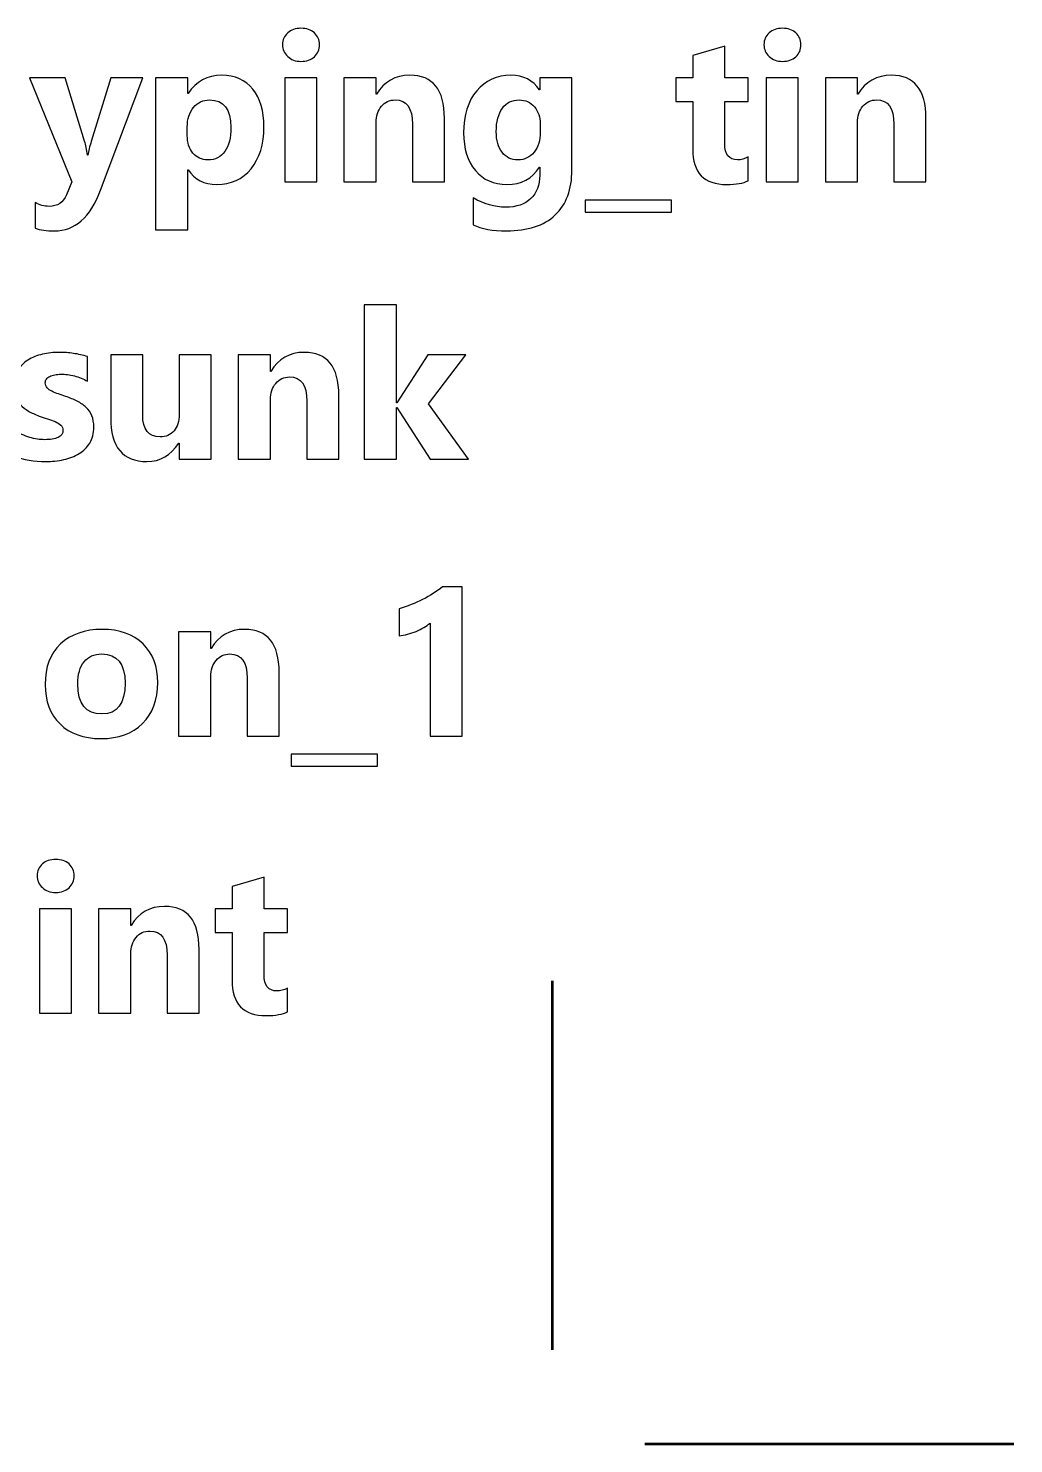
# Model space of a CAD drawing. Header units: centimetres. Extents: x -8 to 8, y -13.2 to 13.9.
# Drawn here: x 4.02 to 8.02, y 8.1 to 13.85 of the extents above; entities that cross this region are included whole.
import ezdxf

# ---------------------------------------------------------------- set-up
doc = ezdxf.new("R2010")
doc.units = ezdxf.units.CM
doc.header["$MEASUREMENT"] = 0
doc.layers.add('Layer 1', color=7, linetype='Continuous')

msp = doc.modelspace()

# ---------------------------------------------------------------- linework, layer by layer
at = {"layer": 'Layer 1'}
for points, knots in [([(5.12661, 13.71956), (5.1046, 13.71956), (5.08654, 13.72605), (5.07257, 13.73918), (5.07257, 13.73918), (5.05846, 13.7523), (5.0514, 13.76825), (5.0514, 13.7873), (5.0514, 13.7873), (5.0514, 13.80691), (5.05846, 13.82286), (5.07257, 13.83527), (5.07257, 13.83527), (5.08654, 13.84769), (5.1046, 13.8539), (5.12661, 13.8539), (5.12661, 13.8539), (5.14905, 13.8539), (5.16711, 13.84769), (5.18108, 13.83527), (5.18108, 13.83527), (5.19491, 13.82286), (5.20197, 13.80691), (5.20197, 13.7873), (5.20197, 13.7873), (5.20197, 13.76754), (5.19491, 13.75117), (5.18108, 13.73847), (5.18108, 13.73847), (5.16711, 13.72591), (5.14905, 13.71956), (5.12661, 13.71956)], [0, 0, 0, 0, 0.1111111, 0.1111111, 0.1111111, 0.1111111, 0.2222222, 0.2222222, 0.2222222, 0.2222222, 0.3333333, 0.3333333, 0.3333333, 0.3333333, 0.4444444, 0.4444444, 0.4444444, 0.4444444, 0.5555556, 0.5555556, 0.5555556, 0.5555556, 0.6666667, 0.6666667, 0.6666667, 0.6666667, 0.7777778, 0.7777778, 0.7777778, 0.7777778, 1, 1, 1, 1]), ([(7.08455, 13.71956), (7.06254, 13.71956), (7.04448, 13.72605), (7.03051, 13.73918), (7.03051, 13.73918), (7.0164, 13.7523), (7.00934, 13.76825), (7.00934, 13.7873), (7.00934, 13.7873), (7.00934, 13.80691), (7.0164, 13.82286), (7.03051, 13.83527), (7.03051, 13.83527), (7.04448, 13.84769), (7.06254, 13.8539), (7.08455, 13.8539), (7.08455, 13.8539), (7.10699, 13.8539), (7.12505, 13.84769), (7.13902, 13.83527), (7.13902, 13.83527), (7.15285, 13.82286), (7.15991, 13.80691), (7.15991, 13.7873), (7.15991, 13.7873), (7.15991, 13.76754), (7.15285, 13.75117), (7.13902, 13.73847), (7.13902, 13.73847), (7.12505, 13.72591), (7.10699, 13.71956), (7.08455, 13.71956)], [0, 0, 0, 0, 0.1111111, 0.1111111, 0.1111111, 0.1111111, 0.2222222, 0.2222222, 0.2222222, 0.2222222, 0.3333333, 0.3333333, 0.3333333, 0.3333333, 0.4444444, 0.4444444, 0.4444444, 0.4444444, 0.5555556, 0.5555556, 0.5555556, 0.5555556, 0.6666667, 0.6666667, 0.6666667, 0.6666667, 0.7777778, 0.7777778, 0.7777778, 0.7777778, 1, 1, 1, 1]), ([(6.94485, 13.23414), (6.92552, 13.22398), (6.89645, 13.2189), (6.85764, 13.2189), (6.85764, 13.2189), (6.76564, 13.2189), (6.71949, 13.26674), (6.71949, 13.36227), (6.71949, 13.36227), (6.71949, 13.36227), (6.71949, 13.55616), (6.71949, 13.55616), (6.71949, 13.55616), (6.71949, 13.55616), (6.65091, 13.55616), (6.65091, 13.55616), (6.65091, 13.55616), (6.65091, 13.55616), (6.65091, 13.65254), (6.65091, 13.65254), (6.65091, 13.65254), (6.65091, 13.65254), (6.71949, 13.65254), (6.71949, 13.65254), (6.71949, 13.65254), (6.71949, 13.65254), (6.71949, 13.74383), (6.71949, 13.74383), (6.71949, 13.74383), (6.71949, 13.74383), (6.84974, 13.78109), (6.84974, 13.78109), (6.84974, 13.78109), (6.84974, 13.78109), (6.84974, 13.65254), (6.84974, 13.65254), (6.84974, 13.65254), (6.84974, 13.65254), (6.94485, 13.65254), (6.94485, 13.65254), (6.94485, 13.65254), (6.94485, 13.65254), (6.94485, 13.55616), (6.94485, 13.55616), (6.94485, 13.55616), (6.94485, 13.55616), (6.84974, 13.55616), (6.84974, 13.55616), (6.84974, 13.55616), (6.84974, 13.55616), (6.84974, 13.38499), (6.84974, 13.38499), (6.84974, 13.38499), (6.84974, 13.34096), (6.86724, 13.31895), (6.90223, 13.31895), (6.90223, 13.31895), (6.91606, 13.31895), (6.93031, 13.3229), (6.94485, 13.33094), (6.94485, 13.33094), (6.94485, 13.33094), (6.94485, 13.23414), (6.94485, 13.23414)], [0, 0, 0, 0, 0.0588235, 0.0588235, 0.0588235, 0.0588235, 0.1176471, 0.1176471, 0.1176471, 0.1176471, 0.1764706, 0.1764706, 0.1764706, 0.1764706, 0.2352941, 0.2352941, 0.2352941, 0.2352941, 0.2941176, 0.2941176, 0.2941176, 0.2941176, 0.3529412, 0.3529412, 0.3529412, 0.3529412, 0.4117647, 0.4117647, 0.4117647, 0.4117647, 0.4705882, 0.4705882, 0.4705882, 0.4705882, 0.5294118, 0.5294118, 0.5294118, 0.5294118, 0.5882353, 0.5882353, 0.5882353, 0.5882353, 0.6470588, 0.6470588, 0.6470588, 0.6470588, 0.7058824, 0.7058824, 0.7058824, 0.7058824, 0.7647059, 0.7647059, 0.7647059, 0.7647059, 0.8235294, 0.8235294, 0.8235294, 0.8235294, 0.8823529, 0.8823529, 0.8823529, 0.8823529, 1, 1, 1, 1]), ([(4.48286, 13.65254), (4.48286, 13.65254), (4.31084, 13.19533), (4.31084, 13.19533), (4.31084, 13.19533), (4.2695, 13.08541), (4.20727, 13.03037), (4.12401, 13.03037), (4.12401, 13.03037), (4.0924, 13.03037), (4.0663, 13.0339), (4.04584, 13.0411), (4.04584, 13.0411), (4.04584, 13.0411), (4.04584, 13.14524), (4.04584, 13.14524), (4.04584, 13.14524), (4.06333, 13.13508), (4.0821, 13.13), (4.10256, 13.13), (4.10256, 13.13), (4.13615, 13.13), (4.15957, 13.1458), (4.17284, 13.17755), (4.17284, 13.17755), (4.17284, 13.17755), (4.19513, 13.23005), (4.19513, 13.23005), (4.19513, 13.23005), (4.19513, 13.23005), (4.02312, 13.65254), (4.02312, 13.65254), (4.02312, 13.65254), (4.02312, 13.65254), (4.1679, 13.65254), (4.1679, 13.65254), (4.1679, 13.65254), (4.1679, 13.65254), (4.24678, 13.39501), (4.24678, 13.39501), (4.24678, 13.39501), (4.25172, 13.37906), (4.25567, 13.36015), (4.25835, 13.33828), (4.25835, 13.33828), (4.25835, 13.33828), (4.26004, 13.33828), (4.26004, 13.33828), (4.26004, 13.33828), (4.26258, 13.35437), (4.2671, 13.37299), (4.27373, 13.39416), (4.27373, 13.39416), (4.27373, 13.39416), (4.35346, 13.65254), (4.35346, 13.65254), (4.35346, 13.65254), (4.35346, 13.65254), (4.48286, 13.65254), (4.48286, 13.65254)], [0, 0, 0, 0, 0.0625, 0.0625, 0.0625, 0.0625, 0.125, 0.125, 0.125, 0.125, 0.1875, 0.1875, 0.1875, 0.1875, 0.25, 0.25, 0.25, 0.25, 0.3125, 0.3125, 0.3125, 0.3125, 0.375, 0.375, 0.375, 0.375, 0.4375, 0.4375, 0.4375, 0.4375, 0.5, 0.5, 0.5, 0.5, 0.5625, 0.5625, 0.5625, 0.5625, 0.625, 0.625, 0.625, 0.625, 0.6875, 0.6875, 0.6875, 0.6875, 0.75, 0.75, 0.75, 0.75, 0.8125, 0.8125, 0.8125, 0.8125, 0.875, 0.875, 0.875, 0.875, 1, 1, 1, 1]), ([(4.66772, 13.27845), (4.66772, 13.27845), (4.66602, 13.27845), (4.66602, 13.27845), (4.66602, 13.27845), (4.66602, 13.27845), (4.66602, 13.03447), (4.66602, 13.03447), (4.66602, 13.03447), (4.66602, 13.03447), (4.53549, 13.03447), (4.53549, 13.03447), (4.53549, 13.03447), (4.53549, 13.03447), (4.53549, 13.65254), (4.53549, 13.65254), (4.53549, 13.65254), (4.53549, 13.65254), (4.66602, 13.65254), (4.66602, 13.65254), (4.66602, 13.65254), (4.66602, 13.65254), (4.66602, 13.58889), (4.66602, 13.58889), (4.66602, 13.58889), (4.66602, 13.58889), (4.66772, 13.58889), (4.66772, 13.58889), (4.66772, 13.58889), (4.70003, 13.63814), (4.74533, 13.66284), (4.80375, 13.66284), (4.80375, 13.66284), (4.85864, 13.66284), (4.90097, 13.64407), (4.93089, 13.60639), (4.93089, 13.60639), (4.9608, 13.56886), (4.97576, 13.51763), (4.97576, 13.45286), (4.97576, 13.45286), (4.97576, 13.38231), (4.95826, 13.32572), (4.92341, 13.28296), (4.92341, 13.28296), (4.88855, 13.24021), (4.84213, 13.2189), (4.78427, 13.2189), (4.78427, 13.2189), (4.73333, 13.2189), (4.69453, 13.23865), (4.66772, 13.27845)], [0, 0, 0, 0, 0.0714286, 0.0714286, 0.0714286, 0.0714286, 0.1428571, 0.1428571, 0.1428571, 0.1428571, 0.2142857, 0.2142857, 0.2142857, 0.2142857, 0.2857143, 0.2857143, 0.2857143, 0.2857143, 0.3571429, 0.3571429, 0.3571429, 0.3571429, 0.4285714, 0.4285714, 0.4285714, 0.4285714, 0.5, 0.5, 0.5, 0.5, 0.5714286, 0.5714286, 0.5714286, 0.5714286, 0.6428571, 0.6428571, 0.6428571, 0.6428571, 0.7142857, 0.7142857, 0.7142857, 0.7142857, 0.7857143, 0.7857143, 0.7857143, 0.7857143, 0.8571429, 0.8571429, 0.8571429, 0.8571429, 1, 1, 1, 1]), ([(5.1911, 13.2292), (5.1911, 13.2292), (5.06057, 13.2292), (5.06057, 13.2292), (5.06057, 13.2292), (5.06057, 13.2292), (5.06057, 13.65254), (5.06057, 13.65254), (5.06057, 13.65254), (5.06057, 13.65254), (5.1911, 13.65254), (5.1911, 13.65254), (5.1911, 13.65254), (5.1911, 13.65254), (5.1911, 13.2292), (5.1911, 13.2292)], [0, 0, 0, 0, 0.2, 0.2, 0.2, 0.2, 0.4, 0.4, 0.4, 0.4, 0.6, 0.6, 0.6, 0.6, 1, 1, 1, 1]), ([(5.70997, 13.2292), (5.70997, 13.2292), (5.57973, 13.2292), (5.57973, 13.2292), (5.57973, 13.2292), (5.57973, 13.2292), (5.57973, 13.46443), (5.57973, 13.46443), (5.57973, 13.46443), (5.57973, 13.53005), (5.5563, 13.56279), (5.50945, 13.56279), (5.50945, 13.56279), (5.48688, 13.56279), (5.46825, 13.55418), (5.45372, 13.53682), (5.45372, 13.53682), (5.43904, 13.51947), (5.4317, 13.49731), (5.4317, 13.47064), (5.4317, 13.47064), (5.4317, 13.47064), (5.4317, 13.2292), (5.4317, 13.2292), (5.4317, 13.2292), (5.4317, 13.2292), (5.30117, 13.2292), (5.30117, 13.2292), (5.30117, 13.2292), (5.30117, 13.2292), (5.30117, 13.65254), (5.30117, 13.65254), (5.30117, 13.65254), (5.30117, 13.65254), (5.4317, 13.65254), (5.4317, 13.65254), (5.4317, 13.65254), (5.4317, 13.65254), (5.4317, 13.58551), (5.4317, 13.58551), (5.4317, 13.58551), (5.4317, 13.58551), (5.4334, 13.58551), (5.4334, 13.58551), (5.4334, 13.58551), (5.46458, 13.63715), (5.50988, 13.66284), (5.56943, 13.66284), (5.56943, 13.66284), (5.66312, 13.66284), (5.70997, 13.6047), (5.70997, 13.48842), (5.70997, 13.48842), (5.70997, 13.48842), (5.70997, 13.2292), (5.70997, 13.2292)], [0, 0, 0, 0, 0.0666667, 0.0666667, 0.0666667, 0.0666667, 0.1333333, 0.1333333, 0.1333333, 0.1333333, 0.2, 0.2, 0.2, 0.2, 0.2666667, 0.2666667, 0.2666667, 0.2666667, 0.3333333, 0.3333333, 0.3333333, 0.3333333, 0.4, 0.4, 0.4, 0.4, 0.4666667, 0.4666667, 0.4666667, 0.4666667, 0.5333333, 0.5333333, 0.5333333, 0.5333333, 0.6, 0.6, 0.6, 0.6, 0.6666667, 0.6666667, 0.6666667, 0.6666667, 0.7333333, 0.7333333, 0.7333333, 0.7333333, 0.8, 0.8, 0.8, 0.8, 0.8666667, 0.8666667, 0.8666667, 0.8666667, 1, 1, 1, 1]), ([(6.22842, 13.2776), (6.22842, 13.199), (6.2057, 13.13818), (6.16027, 13.095), (6.16027, 13.095), (6.11469, 13.05196), (6.04893, 13.03037), (5.96257, 13.03037), (5.96257, 13.03037), (5.90556, 13.03037), (5.8604, 13.03842), (5.82696, 13.05479), (5.82696, 13.05479), (5.82696, 13.05479), (5.82696, 13.16471), (5.82696, 13.16471), (5.82696, 13.16471), (5.87056, 13.13931), (5.91445, 13.12661), (5.9589, 13.12661), (5.9589, 13.12661), (6.00293, 13.12661), (6.03722, 13.13832), (6.06135, 13.16161), (6.06135, 13.16161), (6.08562, 13.18489), (6.09775, 13.2165), (6.09775, 13.25643), (6.09775, 13.25643), (6.09775, 13.25643), (6.09775, 13.29002), (6.09775, 13.29002), (6.09775, 13.29002), (6.09775, 13.29002), (6.0962, 13.29002), (6.0962, 13.29002), (6.0962, 13.29002), (6.06643, 13.24261), (6.0224, 13.2189), (5.96426, 13.2189), (5.96426, 13.2189), (5.91022, 13.2189), (5.86746, 13.23795), (5.83571, 13.27591), (5.83571, 13.27591), (5.80396, 13.31401), (5.78815, 13.36495), (5.78815, 13.42887), (5.78815, 13.42887), (5.78815, 13.50056), (5.80579, 13.55743), (5.84107, 13.59962), (5.84107, 13.59962), (5.87635, 13.64181), (5.92278, 13.66284), (5.98035, 13.66284), (5.98035, 13.66284), (6.03185, 13.66284), (6.07052, 13.64308), (6.0962, 13.60329), (6.0962, 13.60329), (6.0962, 13.60329), (6.09775, 13.60329), (6.09775, 13.60329), (6.09775, 13.60329), (6.09775, 13.60329), (6.09775, 13.65254), (6.09775, 13.65254), (6.09775, 13.65254), (6.09775, 13.65254), (6.22842, 13.65254), (6.22842, 13.65254), (6.22842, 13.65254), (6.22842, 13.65254), (6.22842, 13.2776), (6.22842, 13.2776)], [0, 0, 0, 0, 0.05, 0.05, 0.05, 0.05, 0.1, 0.1, 0.1, 0.1, 0.15, 0.15, 0.15, 0.15, 0.2, 0.2, 0.2, 0.2, 0.25, 0.25, 0.25, 0.25, 0.3, 0.3, 0.3, 0.3, 0.35, 0.35, 0.35, 0.35, 0.4, 0.4, 0.4, 0.4, 0.45, 0.45, 0.45, 0.45, 0.5, 0.5, 0.5, 0.5, 0.55, 0.55, 0.55, 0.55, 0.6, 0.6, 0.6, 0.6, 0.65, 0.65, 0.65, 0.65, 0.7, 0.7, 0.7, 0.7, 0.75, 0.75, 0.75, 0.75, 0.8, 0.8, 0.8, 0.8, 0.85, 0.85, 0.85, 0.85, 0.9, 0.9, 0.9, 0.9, 1, 1, 1, 1]), ([(7.14904, 13.2292), (7.14904, 13.2292), (7.01851, 13.2292), (7.01851, 13.2292), (7.01851, 13.2292), (7.01851, 13.2292), (7.01851, 13.65254), (7.01851, 13.65254), (7.01851, 13.65254), (7.01851, 13.65254), (7.14904, 13.65254), (7.14904, 13.65254), (7.14904, 13.65254), (7.14904, 13.65254), (7.14904, 13.2292), (7.14904, 13.2292)], [0, 0, 0, 0, 0.2, 0.2, 0.2, 0.2, 0.4, 0.4, 0.4, 0.4, 0.6, 0.6, 0.6, 0.6, 1, 1, 1, 1]), ([(7.66791, 13.2292), (7.66791, 13.2292), (7.53767, 13.2292), (7.53767, 13.2292), (7.53767, 13.2292), (7.53767, 13.2292), (7.53767, 13.46443), (7.53767, 13.46443), (7.53767, 13.46443), (7.53767, 13.53005), (7.51424, 13.56279), (7.46739, 13.56279), (7.46739, 13.56279), (7.44482, 13.56279), (7.42619, 13.55418), (7.41166, 13.53682), (7.41166, 13.53682), (7.39698, 13.51947), (7.38964, 13.49731), (7.38964, 13.47064), (7.38964, 13.47064), (7.38964, 13.47064), (7.38964, 13.2292), (7.38964, 13.2292), (7.38964, 13.2292), (7.38964, 13.2292), (7.25911, 13.2292), (7.25911, 13.2292), (7.25911, 13.2292), (7.25911, 13.2292), (7.25911, 13.65254), (7.25911, 13.65254), (7.25911, 13.65254), (7.25911, 13.65254), (7.38964, 13.65254), (7.38964, 13.65254), (7.38964, 13.65254), (7.38964, 13.65254), (7.38964, 13.58551), (7.38964, 13.58551), (7.38964, 13.58551), (7.38964, 13.58551), (7.39134, 13.58551), (7.39134, 13.58551), (7.39134, 13.58551), (7.42252, 13.63715), (7.46782, 13.66284), (7.52737, 13.66284), (7.52737, 13.66284), (7.62106, 13.66284), (7.66791, 13.6047), (7.66791, 13.48842), (7.66791, 13.48842), (7.66791, 13.48842), (7.66791, 13.2292), (7.66791, 13.2292)], [0, 0, 0, 0, 0.0666667, 0.0666667, 0.0666667, 0.0666667, 0.1333333, 0.1333333, 0.1333333, 0.1333333, 0.2, 0.2, 0.2, 0.2, 0.2666667, 0.2666667, 0.2666667, 0.2666667, 0.3333333, 0.3333333, 0.3333333, 0.3333333, 0.4, 0.4, 0.4, 0.4, 0.4666667, 0.4666667, 0.4666667, 0.4666667, 0.5333333, 0.5333333, 0.5333333, 0.5333333, 0.6, 0.6, 0.6, 0.6, 0.6666667, 0.6666667, 0.6666667, 0.6666667, 0.7333333, 0.7333333, 0.7333333, 0.7333333, 0.8, 0.8, 0.8, 0.8, 0.8666667, 0.8666667, 0.8666667, 0.8666667, 1, 1, 1, 1]), ([(4.66405, 13.45202), (4.66405, 13.45202), (4.66405, 13.41815), (4.66405, 13.41815), (4.66405, 13.41815), (4.66405, 13.38894), (4.67167, 13.36509), (4.68719, 13.3466), (4.68719, 13.3466), (4.70257, 13.32812), (4.72289, 13.31895), (4.74801, 13.31895), (4.74801, 13.31895), (4.77764, 13.31895), (4.80078, 13.33038), (4.81715, 13.35338), (4.81715, 13.35338), (4.83352, 13.37638), (4.84185, 13.40898), (4.84185, 13.45117), (4.84185, 13.45117), (4.84185, 13.52568), (4.81292, 13.56279), (4.75492, 13.56279), (4.75492, 13.56279), (4.72825, 13.56279), (4.70638, 13.55277), (4.68945, 13.53245), (4.68945, 13.53245), (4.67251, 13.51213), (4.66405, 13.48532), (4.66405, 13.45202)], [0, 0, 0, 0, 0.1111111, 0.1111111, 0.1111111, 0.1111111, 0.2222222, 0.2222222, 0.2222222, 0.2222222, 0.3333333, 0.3333333, 0.3333333, 0.3333333, 0.4444444, 0.4444444, 0.4444444, 0.4444444, 0.5555556, 0.5555556, 0.5555556, 0.5555556, 0.6666667, 0.6666667, 0.6666667, 0.6666667, 0.7777778, 0.7777778, 0.7777778, 0.7777778, 1, 1, 1, 1]), ([(6.09945, 13.43254), (6.09945, 13.43254), (6.09945, 13.46613), (6.09945, 13.46613), (6.09945, 13.46613), (6.09945, 13.4928), (6.09154, 13.51566), (6.07574, 13.53457), (6.07574, 13.53457), (6.05979, 13.55333), (6.03919, 13.56279), (6.01393, 13.56279), (6.01393, 13.56279), (5.98486, 13.56279), (5.96215, 13.5515), (5.94564, 13.52892), (5.94564, 13.52892), (5.92913, 13.50634), (5.9208, 13.47445), (5.9208, 13.43339), (5.9208, 13.43339), (5.9208, 13.39811), (5.9287, 13.37031), (5.94437, 13.34971), (5.94437, 13.34971), (5.96017, 13.32911), (5.98162, 13.31895), (6.00885, 13.31895), (6.00885, 13.31895), (6.03595, 13.31895), (6.05782, 13.32925), (6.07447, 13.35013), (6.07447, 13.35013), (6.09112, 13.37088), (6.09945, 13.39839), (6.09945, 13.43254)], [0, 0, 0, 0, 0.1, 0.1, 0.1, 0.1, 0.2, 0.2, 0.2, 0.2, 0.3, 0.3, 0.3, 0.3, 0.4, 0.4, 0.4, 0.4, 0.5, 0.5, 0.5, 0.5, 0.6, 0.6, 0.6, 0.6, 0.7, 0.7, 0.7, 0.7, 0.8, 0.8, 0.8, 0.8, 1, 1, 1, 1]), ([(6.63398, 13.10643), (6.63398, 13.10643), (6.28261, 13.10643), (6.28261, 13.10643), (6.28261, 13.10643), (6.28261, 13.10643), (6.28261, 13.15568), (6.28261, 13.15568), (6.28261, 13.15568), (6.28261, 13.15568), (6.63398, 13.15568), (6.63398, 13.15568), (6.63398, 13.15568), (6.63398, 13.15568), (6.63398, 13.10643), (6.63398, 13.10643)], [0, 0, 0, 0, 0.2, 0.2, 0.2, 0.2, 0.4, 0.4, 0.4, 0.4, 0.6, 0.6, 0.6, 0.6, 1, 1, 1, 1]), ([(5.80804, 12.10299), (5.80804, 12.10299), (5.65126, 12.10299), (5.65126, 12.10299), (5.65126, 12.10299), (5.65126, 12.10299), (5.51608, 12.31296), (5.51608, 12.31296), (5.51608, 12.31296), (5.51608, 12.31296), (5.51438, 12.31296), (5.51438, 12.31296), (5.51438, 12.31296), (5.51438, 12.31296), (5.51438, 12.10299), (5.51438, 12.10299), (5.51438, 12.10299), (5.51438, 12.10299), (5.38385, 12.10299), (5.38385, 12.10299), (5.38385, 12.10299), (5.38385, 12.10299), (5.38385, 12.72967), (5.38385, 12.72967), (5.38385, 12.72967), (5.38385, 12.72967), (5.51438, 12.72967), (5.51438, 12.72967), (5.51438, 12.72967), (5.51438, 12.72967), (5.51438, 12.33074), (5.51438, 12.33074), (5.51438, 12.33074), (5.51438, 12.33074), (5.51608, 12.33074), (5.51608, 12.33074), (5.51608, 12.33074), (5.51608, 12.33074), (5.64223, 12.52633), (5.64223, 12.52633), (5.64223, 12.52633), (5.64223, 12.52633), (5.79717, 12.52633), (5.79717, 12.52633), (5.79717, 12.52633), (5.79717, 12.52633), (5.64547, 12.3275), (5.64547, 12.3275), (5.64547, 12.3275), (5.64547, 12.3275), (5.80804, 12.10299), (5.80804, 12.10299)], [0, 0, 0, 0, 0.0714286, 0.0714286, 0.0714286, 0.0714286, 0.1428571, 0.1428571, 0.1428571, 0.1428571, 0.2142857, 0.2142857, 0.2142857, 0.2142857, 0.2857143, 0.2857143, 0.2857143, 0.2857143, 0.3571429, 0.3571429, 0.3571429, 0.3571429, 0.4285714, 0.4285714, 0.4285714, 0.4285714, 0.5, 0.5, 0.5, 0.5, 0.5714286, 0.5714286, 0.5714286, 0.5714286, 0.6428571, 0.6428571, 0.6428571, 0.6428571, 0.7142857, 0.7142857, 0.7142857, 0.7142857, 0.7857143, 0.7857143, 0.7857143, 0.7857143, 0.8571429, 0.8571429, 0.8571429, 0.8571429, 1, 1, 1, 1]), ([(3.95904, 12.11414), (3.95904, 12.11414), (3.95904, 12.21997), (3.95904, 12.21997), (3.95904, 12.21997), (3.98063, 12.20699), (4.00208, 12.19739), (4.02339, 12.19104), (4.02339, 12.19104), (4.0447, 12.18469), (4.06488, 12.18159), (4.08393, 12.18159), (4.08393, 12.18159), (4.10707, 12.18159), (4.12542, 12.18469), (4.13868, 12.19104), (4.13868, 12.19104), (4.15209, 12.19739), (4.15872, 12.20699), (4.15872, 12.21997), (4.15872, 12.21997), (4.15872, 12.2283), (4.15575, 12.23521), (4.14969, 12.24071), (4.14969, 12.24071), (4.14362, 12.24622), (4.13586, 12.25102), (4.12626, 12.25511), (4.12626, 12.25511), (4.11681, 12.2592), (4.10637, 12.26301), (4.09508, 12.26626), (4.09508, 12.26626), (4.08379, 12.26964), (4.07292, 12.27331), (4.06248, 12.2774), (4.06248, 12.2774), (4.04569, 12.28375), (4.03087, 12.29067), (4.01803, 12.29787), (4.01803, 12.29787), (4.00519, 12.3052), (3.99446, 12.31367), (3.98571, 12.32341), (3.98571, 12.32341), (3.97711, 12.333), (3.97047, 12.34415), (3.96596, 12.35685), (3.96596, 12.35685), (3.96144, 12.36955), (3.95904, 12.38451), (3.95904, 12.40186), (3.95904, 12.40186), (3.95904, 12.42557), (3.96427, 12.44603), (3.97457, 12.46311), (3.97457, 12.46311), (3.98487, 12.48018), (3.9987, 12.49415), (4.01591, 12.50502), (4.01591, 12.50502), (4.03313, 12.51588), (4.05288, 12.52393), (4.07504, 12.52901), (4.07504, 12.52901), (4.09719, 12.53409), (4.12034, 12.53663), (4.14432, 12.53663), (4.14432, 12.53663), (4.16309, 12.53663), (4.182, 12.53522), (4.20133, 12.53225), (4.20133, 12.53225), (4.22067, 12.52943), (4.23972, 12.5252), (4.25848, 12.51969), (4.25848, 12.51969), (4.25848, 12.51969), (4.25848, 12.4188), (4.25848, 12.4188), (4.25848, 12.4188), (4.24183, 12.42853), (4.22419, 12.43573), (4.20528, 12.44053), (4.20528, 12.44053), (4.18638, 12.44533), (4.16789, 12.44773), (4.14969, 12.44773), (4.14969, 12.44773), (4.14108, 12.44773), (4.13304, 12.44702), (4.12556, 12.44547), (4.12556, 12.44547), (4.11794, 12.44406), (4.11116, 12.4418), (4.10538, 12.43884), (4.10538, 12.43884), (4.09959, 12.43601), (4.09508, 12.43234), (4.09183, 12.42769), (4.09183, 12.42769), (4.08844, 12.42317), (4.08689, 12.41795), (4.08689, 12.41217), (4.08689, 12.41217), (4.08689, 12.40455), (4.08929, 12.39791), (4.09423, 12.39241), (4.09423, 12.39241), (4.09931, 12.38691), (4.10566, 12.38211), (4.1137, 12.37816), (4.1137, 12.37816), (4.12175, 12.37407), (4.13064, 12.37054), (4.14037, 12.36743), (4.14037, 12.36743), (4.15011, 12.36419), (4.15985, 12.36094), (4.16958, 12.3577), (4.16958, 12.3577), (4.18694, 12.35163), (4.2026, 12.345), (4.21671, 12.3378), (4.21671, 12.3378), (4.23068, 12.3306), (4.24282, 12.32228), (4.25284, 12.31254), (4.25284, 12.31254), (4.26286, 12.30295), (4.27062, 12.29166), (4.27598, 12.27867), (4.27598, 12.27867), (4.28134, 12.26569), (4.28402, 12.25031), (4.28402, 12.23239), (4.28402, 12.23239), (4.28402, 12.20727), (4.27866, 12.18582), (4.26766, 12.16804), (4.26766, 12.16804), (4.25679, 12.15026), (4.2424, 12.13587), (4.22433, 12.12472), (4.22433, 12.12472), (4.20627, 12.11357), (4.18539, 12.10539), (4.16182, 12.10031), (4.16182, 12.10031), (4.13826, 12.09523), (4.11384, 12.09269), (4.08844, 12.09269), (4.08844, 12.09269), (4.04188, 12.09269), (3.99884, 12.09989), (3.95904, 12.11414)], [0, 0, 0, 0, 0.025, 0.025, 0.025, 0.025, 0.05, 0.05, 0.05, 0.05, 0.075, 0.075, 0.075, 0.075, 0.1, 0.1, 0.1, 0.1, 0.125, 0.125, 0.125, 0.125, 0.15, 0.15, 0.15, 0.15, 0.175, 0.175, 0.175, 0.175, 0.2, 0.2, 0.2, 0.2, 0.225, 0.225, 0.225, 0.225, 0.25, 0.25, 0.25, 0.25, 0.275, 0.275, 0.275, 0.275, 0.3, 0.3, 0.3, 0.3, 0.325, 0.325, 0.325, 0.325, 0.35, 0.35, 0.35, 0.35, 0.375, 0.375, 0.375, 0.375, 0.4, 0.4, 0.4, 0.4, 0.425, 0.425, 0.425, 0.425, 0.45, 0.45, 0.45, 0.45, 0.475, 0.475, 0.475, 0.475, 0.5, 0.5, 0.5, 0.5, 0.525, 0.525, 0.525, 0.525, 0.55, 0.55, 0.55, 0.55, 0.575, 0.575, 0.575, 0.575, 0.6, 0.6, 0.6, 0.6, 0.625, 0.625, 0.625, 0.625, 0.65, 0.65, 0.65, 0.65, 0.675, 0.675, 0.675, 0.675, 0.7, 0.7, 0.7, 0.7, 0.725, 0.725, 0.725, 0.725, 0.75, 0.75, 0.75, 0.75, 0.775, 0.775, 0.775, 0.775, 0.8, 0.8, 0.8, 0.8, 0.825, 0.825, 0.825, 0.825, 0.85, 0.85, 0.85, 0.85, 0.875, 0.875, 0.875, 0.875, 0.9, 0.9, 0.9, 0.9, 0.925, 0.925, 0.925, 0.925, 0.95, 0.95, 0.95, 0.95, 1, 1, 1, 1]), ([(4.76154, 12.10299), (4.76154, 12.10299), (4.6313, 12.10299), (4.6313, 12.10299), (4.6313, 12.10299), (4.6313, 12.10299), (4.6313, 12.16748), (4.6313, 12.16748), (4.6313, 12.16748), (4.6313, 12.16748), (4.62932, 12.16748), (4.62932, 12.16748), (4.62932, 12.16748), (4.59701, 12.11767), (4.55397, 12.09269), (4.49992, 12.09269), (4.49992, 12.09269), (4.40171, 12.09269), (4.35274, 12.1521), (4.35274, 12.27091), (4.35274, 12.27091), (4.35274, 12.27091), (4.35274, 12.52633), (4.35274, 12.52633), (4.35274, 12.52633), (4.35274, 12.52633), (4.48299, 12.52633), (4.48299, 12.52633), (4.48299, 12.52633), (4.48299, 12.52633), (4.48299, 12.28248), (4.48299, 12.28248), (4.48299, 12.28248), (4.48299, 12.22265), (4.50669, 12.19274), (4.55411, 12.19274), (4.55411, 12.19274), (4.57753, 12.19274), (4.59616, 12.20092), (4.61027, 12.21729), (4.61027, 12.21729), (4.62438, 12.23366), (4.6313, 12.25596), (4.6313, 12.28404), (4.6313, 12.28404), (4.6313, 12.28404), (4.6313, 12.52633), (4.6313, 12.52633), (4.6313, 12.52633), (4.6313, 12.52633), (4.76154, 12.52633), (4.76154, 12.52633), (4.76154, 12.52633), (4.76154, 12.52633), (4.76154, 12.10299), (4.76154, 12.10299)], [0, 0, 0, 0, 0.0666667, 0.0666667, 0.0666667, 0.0666667, 0.1333333, 0.1333333, 0.1333333, 0.1333333, 0.2, 0.2, 0.2, 0.2, 0.2666667, 0.2666667, 0.2666667, 0.2666667, 0.3333333, 0.3333333, 0.3333333, 0.3333333, 0.4, 0.4, 0.4, 0.4, 0.4666667, 0.4666667, 0.4666667, 0.4666667, 0.5333333, 0.5333333, 0.5333333, 0.5333333, 0.6, 0.6, 0.6, 0.6, 0.6666667, 0.6666667, 0.6666667, 0.6666667, 0.7333333, 0.7333333, 0.7333333, 0.7333333, 0.8, 0.8, 0.8, 0.8, 0.8666667, 0.8666667, 0.8666667, 0.8666667, 1, 1, 1, 1]), ([(5.28041, 12.10299), (5.28041, 12.10299), (5.15017, 12.10299), (5.15017, 12.10299), (5.15017, 12.10299), (5.15017, 12.10299), (5.15017, 12.33822), (5.15017, 12.33822), (5.15017, 12.33822), (5.15017, 12.40384), (5.12674, 12.43658), (5.07989, 12.43658), (5.07989, 12.43658), (5.05732, 12.43658), (5.03869, 12.42797), (5.02416, 12.41061), (5.02416, 12.41061), (5.00948, 12.39326), (5.00214, 12.3711), (5.00214, 12.34443), (5.00214, 12.34443), (5.00214, 12.34443), (5.00214, 12.10299), (5.00214, 12.10299), (5.00214, 12.10299), (5.00214, 12.10299), (4.87161, 12.10299), (4.87161, 12.10299), (4.87161, 12.10299), (4.87161, 12.10299), (4.87161, 12.52633), (4.87161, 12.52633), (4.87161, 12.52633), (4.87161, 12.52633), (5.00214, 12.52633), (5.00214, 12.52633), (5.00214, 12.52633), (5.00214, 12.52633), (5.00214, 12.4593), (5.00214, 12.4593), (5.00214, 12.4593), (5.00214, 12.4593), (5.00384, 12.4593), (5.00384, 12.4593), (5.00384, 12.4593), (5.03502, 12.51094), (5.08032, 12.53663), (5.13987, 12.53663), (5.13987, 12.53663), (5.23356, 12.53663), (5.28041, 12.47849), (5.28041, 12.36221), (5.28041, 12.36221), (5.28041, 12.36221), (5.28041, 12.10299), (5.28041, 12.10299)], [0, 0, 0, 0, 0.0666667, 0.0666667, 0.0666667, 0.0666667, 0.1333333, 0.1333333, 0.1333333, 0.1333333, 0.2, 0.2, 0.2, 0.2, 0.2666667, 0.2666667, 0.2666667, 0.2666667, 0.3333333, 0.3333333, 0.3333333, 0.3333333, 0.4, 0.4, 0.4, 0.4, 0.4666667, 0.4666667, 0.4666667, 0.4666667, 0.5333333, 0.5333333, 0.5333333, 0.5333333, 0.6, 0.6, 0.6, 0.6, 0.6666667, 0.6666667, 0.6666667, 0.6666667, 0.7333333, 0.7333333, 0.7333333, 0.7333333, 0.8, 0.8, 0.8, 0.8, 0.8666667, 0.8666667, 0.8666667, 0.8666667, 1, 1, 1, 1]), ([(5.78158, 11.58285), (5.78158, 11.58285), (5.78158, 10.97678), (5.78158, 10.97678), (5.78158, 10.97678), (5.78158, 10.97678), (5.65133, 10.97678), (5.65133, 10.97678), (5.65133, 10.97678), (5.65133, 10.97678), (5.65133, 11.43568), (5.65133, 11.43568), (5.65133, 11.43568), (5.64414, 11.42933), (5.63567, 11.4234), (5.62579, 11.41775), (5.62579, 11.41775), (5.61606, 11.41211), (5.60561, 11.40689), (5.59461, 11.40237), (5.59461, 11.40237), (5.5836, 11.39786), (5.57217, 11.39405), (5.56032, 11.3908), (5.56032, 11.3908), (5.54846, 11.3877), (5.53675, 11.38544), (5.52518, 11.38403), (5.52518, 11.38403), (5.52518, 11.38403), (5.52518, 11.49395), (5.52518, 11.49395), (5.52518, 11.49395), (5.55905, 11.50383), (5.59108, 11.51653), (5.62114, 11.53205), (5.62114, 11.53205), (5.65119, 11.54744), (5.67829, 11.56437), (5.70256, 11.58285), (5.70256, 11.58285), (5.70256, 11.58285), (5.78158, 11.58285), (5.78158, 11.58285)], [0, 0, 0, 0, 0.0833333, 0.0833333, 0.0833333, 0.0833333, 0.1666667, 0.1666667, 0.1666667, 0.1666667, 0.25, 0.25, 0.25, 0.25, 0.3333333, 0.3333333, 0.3333333, 0.3333333, 0.4166667, 0.4166667, 0.4166667, 0.4166667, 0.5, 0.5, 0.5, 0.5, 0.5833333, 0.5833333, 0.5833333, 0.5833333, 0.6666667, 0.6666667, 0.6666667, 0.6666667, 0.75, 0.75, 0.75, 0.75, 0.8333333, 0.8333333, 0.8333333, 0.8333333, 1, 1, 1, 1]), ([(4.31302, 10.96648), (4.24247, 10.96648), (4.18701, 10.98623), (4.14665, 11.02575), (4.14665, 11.02575), (4.10629, 11.06526), (4.08611, 11.11902), (4.08611, 11.18675), (4.08611, 11.18675), (4.08611, 11.25675), (4.107, 11.31164), (4.14891, 11.35115), (4.14891, 11.35115), (4.19082, 11.39066), (4.24755, 11.41042), (4.31881, 11.41042), (4.31881, 11.41042), (4.38908, 11.41042), (4.44426, 11.39066), (4.48419, 11.35115), (4.48419, 11.35115), (4.52413, 11.31164), (4.54416, 11.25929), (4.54416, 11.19423), (4.54416, 11.19423), (4.54416, 11.12396), (4.52356, 11.06836), (4.48236, 11.02758), (4.48236, 11.02758), (4.44115, 10.9868), (4.38471, 10.96648), (4.31302, 10.96648)], [0, 0, 0, 0, 0.1111111, 0.1111111, 0.1111111, 0.1111111, 0.2222222, 0.2222222, 0.2222222, 0.2222222, 0.3333333, 0.3333333, 0.3333333, 0.3333333, 0.4444444, 0.4444444, 0.4444444, 0.4444444, 0.5555556, 0.5555556, 0.5555556, 0.5555556, 0.6666667, 0.6666667, 0.6666667, 0.6666667, 0.7777778, 0.7777778, 0.7777778, 0.7777778, 1, 1, 1, 1]), ([(5.03777, 10.97678), (5.03777, 10.97678), (4.90753, 10.97678), (4.90753, 10.97678), (4.90753, 10.97678), (4.90753, 10.97678), (4.90753, 11.21201), (4.90753, 11.21201), (4.90753, 11.21201), (4.90753, 11.27763), (4.8841, 11.31037), (4.83725, 11.31037), (4.83725, 11.31037), (4.81468, 11.31037), (4.79605, 11.30176), (4.78152, 11.2844), (4.78152, 11.2844), (4.76684, 11.26705), (4.7595, 11.24489), (4.7595, 11.21822), (4.7595, 11.21822), (4.7595, 11.21822), (4.7595, 10.97678), (4.7595, 10.97678), (4.7595, 10.97678), (4.7595, 10.97678), (4.62897, 10.97678), (4.62897, 10.97678), (4.62897, 10.97678), (4.62897, 10.97678), (4.62897, 11.40012), (4.62897, 11.40012), (4.62897, 11.40012), (4.62897, 11.40012), (4.7595, 11.40012), (4.7595, 11.40012), (4.7595, 11.40012), (4.7595, 11.40012), (4.7595, 11.33309), (4.7595, 11.33309), (4.7595, 11.33309), (4.7595, 11.33309), (4.7612, 11.33309), (4.7612, 11.33309), (4.7612, 11.33309), (4.79238, 11.38473), (4.83768, 11.41042), (4.89723, 11.41042), (4.89723, 11.41042), (4.99092, 11.41042), (5.03777, 11.35228), (5.03777, 11.236), (5.03777, 11.236), (5.03777, 11.236), (5.03777, 10.97678), (5.03777, 10.97678)], [0, 0, 0, 0, 0.0666667, 0.0666667, 0.0666667, 0.0666667, 0.1333333, 0.1333333, 0.1333333, 0.1333333, 0.2, 0.2, 0.2, 0.2, 0.2666667, 0.2666667, 0.2666667, 0.2666667, 0.3333333, 0.3333333, 0.3333333, 0.3333333, 0.4, 0.4, 0.4, 0.4, 0.4666667, 0.4666667, 0.4666667, 0.4666667, 0.5333333, 0.5333333, 0.5333333, 0.5333333, 0.6, 0.6, 0.6, 0.6, 0.6666667, 0.6666667, 0.6666667, 0.6666667, 0.7333333, 0.7333333, 0.7333333, 0.7333333, 0.8, 0.8, 0.8, 0.8, 0.8666667, 0.8666667, 0.8666667, 0.8666667, 1, 1, 1, 1]), ([(4.31641, 11.31037), (4.28551, 11.31037), (4.26152, 11.29978), (4.24444, 11.27862), (4.24444, 11.27862), (4.22737, 11.25731), (4.21876, 11.22725), (4.21876, 11.18845), (4.21876, 11.18845), (4.21876, 11.10717), (4.25164, 11.06653), (4.31726, 11.06653), (4.31726, 11.06653), (4.37977, 11.06653), (4.41109, 11.1083), (4.41109, 11.19169), (4.41109, 11.19169), (4.41109, 11.27086), (4.37949, 11.31037), (4.31641, 11.31037)], [0, 0, 0, 0, 0.1666667, 0.1666667, 0.1666667, 0.1666667, 0.3333333, 0.3333333, 0.3333333, 0.3333333, 0.5, 0.5, 0.5, 0.5, 0.6666667, 0.6666667, 0.6666667, 0.6666667, 1, 1, 1, 1]), ([(5.43755, 10.85401), (5.43755, 10.85401), (5.08618, 10.85401), (5.08618, 10.85401), (5.08618, 10.85401), (5.08618, 10.85401), (5.08618, 10.90326), (5.08618, 10.90326), (5.08618, 10.90326), (5.08618, 10.90326), (5.43755, 10.90326), (5.43755, 10.90326), (5.43755, 10.90326), (5.43755, 10.90326), (5.43755, 10.85401), (5.43755, 10.85401)], [0, 0, 0, 0, 0.2, 0.2, 0.2, 0.2, 0.4, 0.4, 0.4, 0.4, 0.6, 0.6, 0.6, 0.6, 1, 1, 1, 1]), ([(4.12895, 10.34093), (4.10694, 10.34093), (4.08888, 10.34742), (4.07491, 10.36055), (4.07491, 10.36055), (4.0608, 10.37367), (4.05374, 10.38962), (4.05374, 10.40867), (4.05374, 10.40867), (4.05374, 10.42828), (4.0608, 10.44423), (4.07491, 10.45664), (4.07491, 10.45664), (4.08888, 10.46906), (4.10694, 10.47527), (4.12895, 10.47527), (4.12895, 10.47527), (4.15139, 10.47527), (4.16945, 10.46906), (4.18342, 10.45664), (4.18342, 10.45664), (4.19725, 10.44423), (4.20431, 10.42828), (4.20431, 10.40867), (4.20431, 10.40867), (4.20431, 10.38891), (4.19725, 10.37254), (4.18342, 10.35984), (4.18342, 10.35984), (4.16945, 10.34728), (4.15139, 10.34093), (4.12895, 10.34093)], [0, 0, 0, 0, 0.1111111, 0.1111111, 0.1111111, 0.1111111, 0.2222222, 0.2222222, 0.2222222, 0.2222222, 0.3333333, 0.3333333, 0.3333333, 0.3333333, 0.4444444, 0.4444444, 0.4444444, 0.4444444, 0.5555556, 0.5555556, 0.5555556, 0.5555556, 0.6666667, 0.6666667, 0.6666667, 0.6666667, 0.7777778, 0.7777778, 0.7777778, 0.7777778, 1, 1, 1, 1]), ([(5.07159, 9.85551), (5.05226, 9.84535), (5.02319, 9.84027), (4.98438, 9.84027), (4.98438, 9.84027), (4.89238, 9.84027), (4.84623, 9.88811), (4.84623, 9.98364), (4.84623, 9.98364), (4.84623, 9.98364), (4.84623, 10.17753), (4.84623, 10.17753), (4.84623, 10.17753), (4.84623, 10.17753), (4.77765, 10.17753), (4.77765, 10.17753), (4.77765, 10.17753), (4.77765, 10.17753), (4.77765, 10.27391), (4.77765, 10.27391), (4.77765, 10.27391), (4.77765, 10.27391), (4.84623, 10.27391), (4.84623, 10.27391), (4.84623, 10.27391), (4.84623, 10.27391), (4.84623, 10.3652), (4.84623, 10.3652), (4.84623, 10.3652), (4.84623, 10.3652), (4.97648, 10.40246), (4.97648, 10.40246), (4.97648, 10.40246), (4.97648, 10.40246), (4.97648, 10.27391), (4.97648, 10.27391), (4.97648, 10.27391), (4.97648, 10.27391), (5.07159, 10.27391), (5.07159, 10.27391), (5.07159, 10.27391), (5.07159, 10.27391), (5.07159, 10.17753), (5.07159, 10.17753), (5.07159, 10.17753), (5.07159, 10.17753), (4.97648, 10.17753), (4.97648, 10.17753), (4.97648, 10.17753), (4.97648, 10.17753), (4.97648, 10.00636), (4.97648, 10.00636), (4.97648, 10.00636), (4.97648, 9.96233), (4.99398, 9.94032), (5.02897, 9.94032), (5.02897, 9.94032), (5.0428, 9.94032), (5.05705, 9.94427), (5.07159, 9.95231), (5.07159, 9.95231), (5.07159, 9.95231), (5.07159, 9.85551), (5.07159, 9.85551)], [0, 0, 0, 0, 0.0588235, 0.0588235, 0.0588235, 0.0588235, 0.1176471, 0.1176471, 0.1176471, 0.1176471, 0.1764706, 0.1764706, 0.1764706, 0.1764706, 0.2352941, 0.2352941, 0.2352941, 0.2352941, 0.2941176, 0.2941176, 0.2941176, 0.2941176, 0.3529412, 0.3529412, 0.3529412, 0.3529412, 0.4117647, 0.4117647, 0.4117647, 0.4117647, 0.4705882, 0.4705882, 0.4705882, 0.4705882, 0.5294118, 0.5294118, 0.5294118, 0.5294118, 0.5882353, 0.5882353, 0.5882353, 0.5882353, 0.6470588, 0.6470588, 0.6470588, 0.6470588, 0.7058824, 0.7058824, 0.7058824, 0.7058824, 0.7647059, 0.7647059, 0.7647059, 0.7647059, 0.8235294, 0.8235294, 0.8235294, 0.8235294, 0.8823529, 0.8823529, 0.8823529, 0.8823529, 1, 1, 1, 1]), ([(4.19344, 9.85057), (4.19344, 9.85057), (4.06291, 9.85057), (4.06291, 9.85057), (4.06291, 9.85057), (4.06291, 9.85057), (4.06291, 10.27391), (4.06291, 10.27391), (4.06291, 10.27391), (4.06291, 10.27391), (4.19344, 10.27391), (4.19344, 10.27391), (4.19344, 10.27391), (4.19344, 10.27391), (4.19344, 9.85057), (4.19344, 9.85057)], [0, 0, 0, 0, 0.2, 0.2, 0.2, 0.2, 0.4, 0.4, 0.4, 0.4, 0.6, 0.6, 0.6, 0.6, 1, 1, 1, 1]), ([(4.71231, 9.85057), (4.71231, 9.85057), (4.58207, 9.85057), (4.58207, 9.85057), (4.58207, 9.85057), (4.58207, 9.85057), (4.58207, 10.0858), (4.58207, 10.0858), (4.58207, 10.0858), (4.58207, 10.15142), (4.55864, 10.18416), (4.51179, 10.18416), (4.51179, 10.18416), (4.48922, 10.18416), (4.47059, 10.17555), (4.45606, 10.15819), (4.45606, 10.15819), (4.44138, 10.14084), (4.43404, 10.11868), (4.43404, 10.09201), (4.43404, 10.09201), (4.43404, 10.09201), (4.43404, 9.85057), (4.43404, 9.85057), (4.43404, 9.85057), (4.43404, 9.85057), (4.30351, 9.85057), (4.30351, 9.85057), (4.30351, 9.85057), (4.30351, 9.85057), (4.30351, 10.27391), (4.30351, 10.27391), (4.30351, 10.27391), (4.30351, 10.27391), (4.43404, 10.27391), (4.43404, 10.27391), (4.43404, 10.27391), (4.43404, 10.27391), (4.43404, 10.20688), (4.43404, 10.20688), (4.43404, 10.20688), (4.43404, 10.20688), (4.43574, 10.20688), (4.43574, 10.20688), (4.43574, 10.20688), (4.46692, 10.25852), (4.51222, 10.28421), (4.57177, 10.28421), (4.57177, 10.28421), (4.66546, 10.28421), (4.71231, 10.22607), (4.71231, 10.10979), (4.71231, 10.10979), (4.71231, 10.10979), (4.71231, 9.85057), (4.71231, 9.85057)], [0, 0, 0, 0, 0.0666667, 0.0666667, 0.0666667, 0.0666667, 0.1333333, 0.1333333, 0.1333333, 0.1333333, 0.2, 0.2, 0.2, 0.2, 0.2666667, 0.2666667, 0.2666667, 0.2666667, 0.3333333, 0.3333333, 0.3333333, 0.3333333, 0.4, 0.4, 0.4, 0.4, 0.4666667, 0.4666667, 0.4666667, 0.4666667, 0.5333333, 0.5333333, 0.5333333, 0.5333333, 0.6, 0.6, 0.6, 0.6, 0.6666667, 0.6666667, 0.6666667, 0.6666667, 0.7333333, 0.7333333, 0.7333333, 0.7333333, 0.8, 0.8, 0.8, 0.8, 0.8666667, 0.8666667, 0.8666667, 0.8666667, 1, 1, 1, 1])]:
    msp.add_open_spline(points, degree=3, knots=knots, dxfattribs=at)
at = {"layer": 'Layer 1', "lineweight": 53}
for points in [[(6.15, 8.48125), (6.15, 8.48125), (6.15, 9.98125), (6.15, 9.98125)], [(6.525, 8.09995), (6.525, 8.09995), (8.02499, 8.09995), (8.02499, 8.09995)]]:
    msp.add_open_spline(points, degree=3, dxfattribs=at)

doc.saveas('drawing.dxf')
